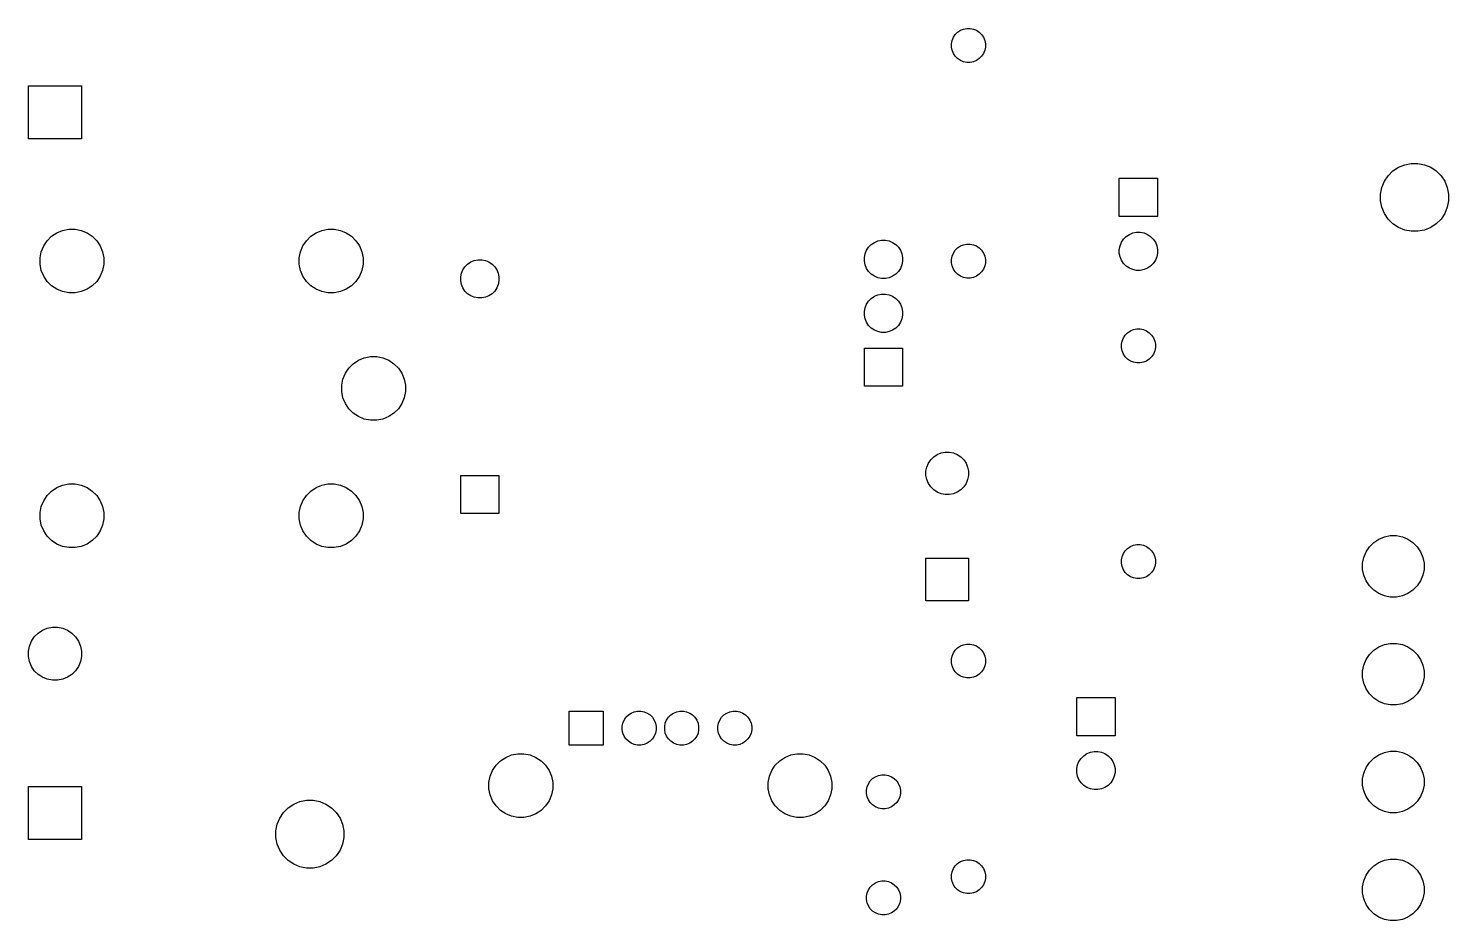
# Model space of a CAD drawing. Extents: x 52 to 127, y -189 to -26.
# Drawn here: x 56.8 to 123.6, y -189.1 to -147 of the extents above; entities that cross this region are included whole.
import ezdxf

# ---------------------------------------------------------------- set-up
doc = ezdxf.new("R2010")
doc.units = 0
doc.layers.add('BLACK', color=7, linetype='CONTINUOUS')

msp = doc.modelspace()

# ---------------------------------------------------------------- linework, layer by layer
at = {"layer": 'BLACK', "linetype": 'CONTINUOUS'}
for p, q in [((100.767, -147.071), (100.921, -147.04)), ((100.921, -147.04), (101.079, -147.04)), ((101.079, -147.04), (101.233, -147.071)), ((100.2, -147.761), (100.231, -147.607)), ((100.231, -147.607), (100.291, -147.461)), ((100.291, -147.461), (100.379, -147.33)), ((100.379, -147.33), (100.49, -147.219)), ((100.49, -147.219), (100.621, -147.131)), ((100.621, -147.131), (100.767, -147.071)), ((101.233, -147.071), (101.379, -147.131)), ((101.379, -147.131), (101.51, -147.219)), ((101.51, -147.219), (101.621, -147.33)), ((101.621, -147.33), (101.709, -147.461)), ((101.709, -147.461), (101.769, -147.607)), ((101.769, -147.607), (101.8, -147.761)), ((100.2, -147.919), (100.2, -147.761)), ((100.231, -148.073), (100.2, -147.919)), ((100.291, -148.219), (100.231, -148.073)), ((100.379, -148.35), (100.291, -148.219)), ((100.49, -148.461), (100.379, -148.35)), ((101.621, -148.35), (101.51, -148.461)), ((101.709, -148.219), (101.621, -148.35)), ((101.769, -148.073), (101.709, -148.219)), ((101.8, -147.919), (101.769, -148.073)), ((101.8, -147.761), (101.8, -147.919)), ((100.621, -148.549), (100.49, -148.461)), ((100.767, -148.609), (100.621, -148.549)), ((100.921, -148.64), (100.767, -148.609)), ((101.079, -148.64), (100.921, -148.64)), ((101.233, -148.609), (101.079, -148.64)), ((101.379, -148.549), (101.233, -148.609)), ((101.51, -148.461), (101.379, -148.549)), ((56.75, -152.25), (56.75, -149.75)), ((56.75, -149.75), (59.25, -149.75)), ((59.25, -149.75), (59.25, -152.25)), ((59.25, -152.25), (56.75, -152.25)), ((120.98, -153.757), (121.242, -153.582)), ((121.242, -153.582), (121.533, -153.461)), ((121.533, -153.461), (121.842, -153.4)), ((121.842, -153.4), (122.158, -153.4)), ((122.158, -153.4), (122.467, -153.461)), ((122.467, -153.461), (122.758, -153.582)), ((122.758, -153.582), (123.02, -153.757)), ((108.1, -155.9), (108.1, -154.1)), ((108.1, -154.1), (109.9, -154.1)), ((109.9, -154.1), (109.9, -155.9)), ((120.461, -154.533), (120.582, -154.242)), ((120.582, -154.242), (120.757, -153.98)), ((120.757, -153.98), (120.98, -153.757)), ((123.02, -153.757), (123.243, -153.98)), ((123.243, -153.98), (123.418, -154.242)), ((123.418, -154.242), (123.539, -154.533)), ((120.4, -154.842), (120.461, -154.533)), ((120.4, -155.158), (120.4, -154.842)), ((123.539, -154.533), (123.6, -154.842)), ((123.6, -154.842), (123.6, -155.158)), ((120.461, -155.467), (120.4, -155.158)), ((120.582, -155.758), (120.461, -155.467)), ((120.757, -156.02), (120.582, -155.758)), ((123.418, -155.758), (123.243, -156.02)), ((123.539, -155.467), (123.418, -155.758)), ((123.6, -155.158), (123.539, -155.467)), ((109.9, -155.9), (108.1, -155.9)), ((120.98, -156.243), (120.757, -156.02)), ((121.242, -156.418), (120.98, -156.243)), ((121.533, -156.539), (121.242, -156.418)), ((122.758, -156.418), (122.467, -156.539)), ((123.02, -156.243), (122.758, -156.418)), ((123.243, -156.02), (123.02, -156.243)), ((57.4707, -157.289), (57.6349, -157.044)), ((57.6349, -157.044), (57.8438, -156.835)), ((57.8438, -156.835), (58.0895, -156.671)), ((58.0895, -156.671), (58.3625, -156.558)), ((58.3625, -156.558), (58.6523, -156.5)), ((58.6523, -156.5), (58.9477, -156.5)), ((58.9477, -156.5), (59.2375, -156.558)), ((59.2375, -156.558), (59.5105, -156.671)), ((59.5105, -156.671), (59.7562, -156.835)), ((59.7562, -156.835), (59.9651, -157.044)), ((59.9651, -157.044), (60.1293, -157.289)), ((69.6707, -157.289), (69.8349, -157.044)), ((69.8349, -157.044), (70.0438, -156.835)), ((70.0438, -156.835), (70.2895, -156.671)), ((70.2895, -156.671), (70.5625, -156.558)), ((70.5625, -156.558), (70.8523, -156.5)), ((70.8523, -156.5), (71.1477, -156.5)), ((71.1477, -156.5), (71.4375, -156.558)), ((71.4375, -156.558), (71.7105, -156.671)), ((71.7105, -156.671), (71.9562, -156.835)), ((71.9562, -156.835), (72.1651, -157.044)), ((72.1651, -157.044), (72.3293, -157.289)), ((96.5737, -157.122), (96.7375, -157.055)), ((96.7375, -157.055), (96.9114, -157.02)), ((96.9114, -157.02), (97.0886, -157.02)), ((97.0886, -157.02), (97.2625, -157.055)), ((97.2625, -157.055), (97.4263, -157.122)), ((108.202, -157.114), (108.301, -156.966)), ((108.301, -156.966), (108.426, -156.841)), ((108.426, -156.841), (108.574, -156.742)), ((108.574, -156.742), (108.737, -156.675)), ((108.737, -156.675), (108.911, -156.64)), ((108.911, -156.64), (109.089, -156.64)), ((109.089, -156.64), (109.263, -156.675)), ((109.263, -156.675), (109.426, -156.742)), ((109.426, -156.742), (109.574, -156.841)), ((109.574, -156.841), (109.699, -156.966)), ((109.699, -156.966), (109.798, -157.114)), ((121.842, -156.6), (121.533, -156.539)), ((122.158, -156.6), (121.842, -156.6)), ((122.467, -156.539), (122.158, -156.6)), ((57.3, -157.852), (57.3576, -157.562)), ((57.3576, -157.562), (57.4707, -157.289)), ((60.1293, -157.289), (60.2424, -157.562)), ((60.2424, -157.562), (60.3, -157.852)), ((69.5, -157.852), (69.5576, -157.562)), ((69.5576, -157.562), (69.6707, -157.289)), ((72.3293, -157.289), (72.4424, -157.562)), ((72.4424, -157.562), (72.5, -157.852)), ((96.1, -157.831), (96.1346, -157.657)), ((96.1346, -157.657), (96.2024, -157.494)), ((96.2024, -157.494), (96.3009, -157.346)), ((96.3009, -157.346), (96.4263, -157.221)), ((96.4263, -157.221), (96.5737, -157.122)), ((97.4263, -157.122), (97.5737, -157.221)), ((97.5737, -157.221), (97.6991, -157.346)), ((97.6991, -157.346), (97.7976, -157.494)), ((97.7976, -157.494), (97.8654, -157.657)), ((97.8654, -157.657), (97.9, -157.831)), ((100.231, -157.767), (100.291, -157.621)), ((100.291, -157.621), (100.379, -157.49)), ((100.379, -157.49), (100.49, -157.379)), ((100.49, -157.379), (100.621, -157.291)), ((100.621, -157.291), (100.767, -157.231)), ((100.767, -157.231), (100.921, -157.2)), ((100.921, -157.2), (101.079, -157.2)), ((101.079, -157.2), (101.233, -157.231)), ((101.233, -157.231), (101.379, -157.291)), ((101.379, -157.291), (101.51, -157.379)), ((101.51, -157.379), (101.621, -157.49)), ((101.621, -157.49), (101.709, -157.621)), ((101.709, -157.621), (101.769, -157.767)), ((108.1, -157.451), (108.135, -157.277)), ((108.1, -157.629), (108.1, -157.451)), ((108.135, -157.803), (108.1, -157.629)), ((108.135, -157.277), (108.202, -157.114)), ((109.798, -157.114), (109.865, -157.277)), ((109.865, -157.277), (109.9, -157.451)), ((109.9, -157.629), (109.865, -157.803)), ((109.9, -157.451), (109.9, -157.629)), ((57.3, -158.148), (57.3, -157.852)), ((57.3576, -158.438), (57.3, -158.148)), ((60.3, -158.148), (60.2424, -158.438)), ((60.3, -157.852), (60.3, -158.148)), ((69.5, -158.148), (69.5, -157.852)), ((69.5576, -158.438), (69.5, -158.148)), ((72.5, -158.148), (72.4424, -158.438)), ((72.5, -157.852), (72.5, -158.148)), ((77.1346, -158.577), (77.2024, -158.414)), ((77.2024, -158.414), (77.3009, -158.266)), ((77.3009, -158.266), (77.4263, -158.141)), ((77.4263, -158.141), (77.5737, -158.042)), ((77.5737, -158.042), (77.7375, -157.975)), ((77.7375, -157.975), (77.9114, -157.94)), ((77.9114, -157.94), (78.0886, -157.94)), ((78.0886, -157.94), (78.2625, -157.975)), ((78.2625, -157.975), (78.4263, -158.042)), ((78.4263, -158.042), (78.5737, -158.141)), ((78.5737, -158.141), (78.6991, -158.266)), ((78.6991, -158.266), (78.7976, -158.414)), ((78.7976, -158.414), (78.8654, -158.577)), ((96.1, -158.009), (96.1, -157.831)), ((96.1346, -158.183), (96.1, -158.009)), ((96.2024, -158.346), (96.1346, -158.183)), ((96.3009, -158.494), (96.2024, -158.346)), ((97.7976, -158.346), (97.6991, -158.494)), ((97.8654, -158.183), (97.7976, -158.346)), ((97.9, -158.009), (97.8654, -158.183)), ((97.9, -157.831), (97.9, -158.009)), ((100.2, -157.921), (100.231, -157.767)), ((100.2, -158.079), (100.2, -157.921)), ((100.231, -158.233), (100.2, -158.079)), ((100.291, -158.379), (100.231, -158.233)), ((100.379, -158.51), (100.291, -158.379)), ((101.709, -158.379), (101.621, -158.51)), ((101.769, -158.233), (101.709, -158.379)), ((101.769, -157.767), (101.8, -157.921)), ((101.8, -158.079), (101.769, -158.233)), ((101.8, -157.921), (101.8, -158.079)), ((108.202, -157.966), (108.135, -157.803)), ((108.301, -158.114), (108.202, -157.966)), ((108.426, -158.239), (108.301, -158.114)), ((108.574, -158.338), (108.426, -158.239)), ((108.737, -158.405), (108.574, -158.338)), ((108.911, -158.44), (108.737, -158.405)), ((109.263, -158.405), (109.089, -158.44)), ((109.426, -158.338), (109.263, -158.405)), ((109.574, -158.239), (109.426, -158.338)), ((109.699, -158.114), (109.574, -158.239)), ((109.798, -157.966), (109.699, -158.114)), ((109.865, -157.803), (109.798, -157.966)), ((57.4707, -158.711), (57.3576, -158.438)), ((57.6349, -158.956), (57.4707, -158.711)), ((57.8438, -159.165), (57.6349, -158.956)), ((59.9651, -158.956), (59.7562, -159.165)), ((60.1293, -158.711), (59.9651, -158.956)), ((60.2424, -158.438), (60.1293, -158.711)), ((69.6707, -158.711), (69.5576, -158.438)), ((69.8349, -158.956), (69.6707, -158.711)), ((70.0438, -159.165), (69.8349, -158.956)), ((72.1651, -158.956), (71.9562, -159.165)), ((72.3293, -158.711), (72.1651, -158.956)), ((72.4424, -158.438), (72.3293, -158.711)), ((77.1, -158.751), (77.1346, -158.577)), ((77.1, -158.929), (77.1, -158.751)), ((77.1346, -159.103), (77.1, -158.929)), ((78.8654, -158.577), (78.9, -158.751)), ((78.9, -158.929), (78.8654, -159.103)), ((78.9, -158.751), (78.9, -158.929)), ((96.4263, -158.619), (96.3009, -158.494)), ((96.5737, -158.718), (96.4263, -158.619)), ((96.7375, -158.785), (96.5737, -158.718)), ((96.9114, -158.82), (96.7375, -158.785)), ((97.0886, -158.82), (96.9114, -158.82)), ((97.2625, -158.785), (97.0886, -158.82)), ((97.4263, -158.718), (97.2625, -158.785)), ((97.5737, -158.619), (97.4263, -158.718)), ((97.6991, -158.494), (97.5737, -158.619)), ((100.49, -158.621), (100.379, -158.51)), ((100.621, -158.709), (100.49, -158.621)), ((100.767, -158.769), (100.621, -158.709)), ((100.921, -158.8), (100.767, -158.769)), ((101.079, -158.8), (100.921, -158.8)), ((101.233, -158.769), (101.079, -158.8)), ((101.379, -158.709), (101.233, -158.769)), ((101.51, -158.621), (101.379, -158.709)), ((101.621, -158.51), (101.51, -158.621)), ((109.089, -158.44), (108.911, -158.44)), ((58.0895, -159.329), (57.8438, -159.165)), ((58.3625, -159.442), (58.0895, -159.329)), ((58.6523, -159.5), (58.3625, -159.442)), ((58.9477, -159.5), (58.6523, -159.5)), ((59.2375, -159.442), (58.9477, -159.5)), ((59.5105, -159.329), (59.2375, -159.442)), ((59.7562, -159.165), (59.5105, -159.329)), ((70.2895, -159.329), (70.0438, -159.165)), ((70.5625, -159.442), (70.2895, -159.329)), ((70.8523, -159.5), (70.5625, -159.442)), ((71.1477, -159.5), (70.8523, -159.5)), ((71.4375, -159.442), (71.1477, -159.5)), ((71.7105, -159.329), (71.4375, -159.442)), ((71.9562, -159.165), (71.7105, -159.329)), ((77.2024, -159.266), (77.1346, -159.103)), ((77.3009, -159.414), (77.2024, -159.266)), ((77.4263, -159.539), (77.3009, -159.414)), ((77.5737, -159.638), (77.4263, -159.539)), ((77.7375, -159.705), (77.5737, -159.638)), ((77.9114, -159.74), (77.7375, -159.705)), ((78.0886, -159.74), (77.9114, -159.74)), ((78.2625, -159.705), (78.0886, -159.74)), ((78.4263, -159.638), (78.2625, -159.705)), ((78.5737, -159.539), (78.4263, -159.638)), ((78.6991, -159.414), (78.5737, -159.539)), ((78.7976, -159.266), (78.6991, -159.414)), ((78.8654, -159.103), (78.7976, -159.266)), ((96.3009, -159.886), (96.4263, -159.761)), ((96.4263, -159.761), (96.5737, -159.662)), ((96.5737, -159.662), (96.7375, -159.595)), ((96.7375, -159.595), (96.9114, -159.56)), ((96.9114, -159.56), (97.0886, -159.56)), ((97.0886, -159.56), (97.2625, -159.595)), ((97.2625, -159.595), (97.4263, -159.662)), ((97.4263, -159.662), (97.5737, -159.761)), ((97.5737, -159.761), (97.6991, -159.886)), ((96.1, -160.371), (96.1346, -160.197)), ((96.1, -160.549), (96.1, -160.371)), ((96.1346, -160.197), (96.2024, -160.034)), ((96.2024, -160.034), (96.3009, -159.886)), ((97.6991, -159.886), (97.7976, -160.034)), ((97.7976, -160.034), (97.8654, -160.197)), ((97.8654, -160.197), (97.9, -160.371)), ((97.9, -160.371), (97.9, -160.549)), ((96.1346, -160.723), (96.1, -160.549)), ((96.2024, -160.886), (96.1346, -160.723)), ((96.3009, -161.034), (96.2024, -160.886)), ((96.4263, -161.159), (96.3009, -161.034)), ((97.6991, -161.034), (97.5737, -161.159)), ((97.7976, -160.886), (97.6991, -161.034)), ((97.8654, -160.723), (97.7976, -160.886)), ((97.9, -160.549), (97.8654, -160.723)), ((96.5737, -161.258), (96.4263, -161.159)), ((96.7375, -161.325), (96.5737, -161.258)), ((96.9114, -161.36), (96.7375, -161.325)), ((97.0886, -161.36), (96.9114, -161.36)), ((97.2625, -161.325), (97.0886, -161.36)), ((97.4263, -161.258), (97.2625, -161.325)), ((97.5737, -161.159), (97.4263, -161.258)), ((108.2, -161.921), (108.231, -161.767)), ((108.231, -161.767), (108.291, -161.621)), ((108.291, -161.621), (108.379, -161.49)), ((108.379, -161.49), (108.49, -161.379)), ((108.49, -161.379), (108.621, -161.291)), ((108.621, -161.291), (108.767, -161.231)), ((108.767, -161.231), (108.921, -161.2)), ((108.921, -161.2), (109.079, -161.2)), ((109.079, -161.2), (109.233, -161.231)), ((109.233, -161.231), (109.379, -161.291)), ((109.379, -161.291), (109.51, -161.379)), ((109.51, -161.379), (109.621, -161.49)), ((109.621, -161.49), (109.709, -161.621)), ((109.709, -161.621), (109.769, -161.767)), ((109.769, -161.767), (109.8, -161.921)), ((96.1, -163.9), (96.1, -162.1)), ((96.1, -162.1), (97.9, -162.1)), ((97.9, -162.1), (97.9, -163.9)), ((108.2, -162.079), (108.2, -161.921)), ((108.231, -162.233), (108.2, -162.079)), ((108.291, -162.379), (108.231, -162.233)), ((108.379, -162.51), (108.291, -162.379)), ((109.709, -162.379), (109.621, -162.51)), ((109.769, -162.233), (109.709, -162.379)), ((109.8, -162.079), (109.769, -162.233)), ((109.8, -161.921), (109.8, -162.079)), ((71.6707, -163.289), (71.8349, -163.044)), ((71.8349, -163.044), (72.0438, -162.835)), ((72.0438, -162.835), (72.2895, -162.671)), ((72.2895, -162.671), (72.5625, -162.558)), ((72.5625, -162.558), (72.8523, -162.5)), ((72.8523, -162.5), (73.1477, -162.5)), ((73.1477, -162.5), (73.4375, -162.558)), ((73.4375, -162.558), (73.7105, -162.671)), ((73.7105, -162.671), (73.9562, -162.835)), ((73.9562, -162.835), (74.1651, -163.044)), ((74.1651, -163.044), (74.3293, -163.289)), ((108.49, -162.621), (108.379, -162.51)), ((108.621, -162.709), (108.49, -162.621)), ((108.767, -162.769), (108.621, -162.709)), ((108.921, -162.8), (108.767, -162.769)), ((109.079, -162.8), (108.921, -162.8)), ((109.233, -162.769), (109.079, -162.8)), ((109.379, -162.709), (109.233, -162.769)), ((109.51, -162.621), (109.379, -162.709)), ((109.621, -162.51), (109.51, -162.621)), ((71.5, -163.852), (71.5576, -163.562)), ((71.5576, -163.562), (71.6707, -163.289)), ((74.3293, -163.289), (74.4424, -163.562)), ((74.4424, -163.562), (74.5, -163.852)), ((71.5, -164.148), (71.5, -163.852)), ((71.5576, -164.438), (71.5, -164.148)), ((71.6707, -164.711), (71.5576, -164.438)), ((74.4424, -164.438), (74.3293, -164.711)), ((74.5, -164.148), (74.4424, -164.438)), ((74.5, -163.852), (74.5, -164.148)), ((97.9, -163.9), (96.1, -163.9)), ((71.8349, -164.956), (71.6707, -164.711)), ((72.0438, -165.165), (71.8349, -164.956)), ((74.1651, -164.956), (73.9562, -165.165)), ((74.3293, -164.711), (74.1651, -164.956)), ((72.2895, -165.329), (72.0438, -165.165)), ((72.5625, -165.442), (72.2895, -165.329)), ((72.8523, -165.5), (72.5625, -165.442)), ((73.1477, -165.5), (72.8523, -165.5)), ((73.4375, -165.442), (73.1477, -165.5)), ((73.7105, -165.329), (73.4375, -165.442)), ((73.9562, -165.165), (73.7105, -165.329)), ((99.3625, -167.223), (99.5263, -167.114)), ((99.5263, -167.114), (99.7083, -167.038)), ((99.7083, -167.038), (99.9015, -167)), ((99.9015, -167), (100.098, -167)), ((100.098, -167), (100.292, -167.038)), ((100.292, -167.038), (100.474, -167.114)), ((100.474, -167.114), (100.637, -167.223)), ((99, -167.902), (99.0384, -167.708)), ((99.0384, -167.708), (99.1138, -167.526)), ((99.1138, -167.526), (99.2232, -167.363)), ((99.2232, -167.363), (99.3625, -167.223)), ((100.637, -167.223), (100.777, -167.363)), ((100.777, -167.363), (100.886, -167.526)), ((100.886, -167.526), (100.962, -167.708)), ((100.962, -167.708), (101, -167.902)), ((77.1, -169.9), (77.1, -168.1)), ((77.1, -168.1), (78.9, -168.1)), ((78.9, -168.1), (78.9, -169.9)), ((99, -168.098), (99, -167.902)), ((99.0384, -168.292), (99, -168.098)), ((99.1138, -168.474), (99.0384, -168.292)), ((100.962, -168.292), (100.886, -168.474)), ((101, -168.098), (100.962, -168.292)), ((101, -167.902), (101, -168.098)), ((57.4707, -169.289), (57.6349, -169.044)), ((57.6349, -169.044), (57.8438, -168.835)), ((57.8438, -168.835), (58.0895, -168.671)), ((58.0895, -168.671), (58.3625, -168.558)), ((58.3625, -168.558), (58.6523, -168.5)), ((58.6523, -168.5), (58.9477, -168.5)), ((58.9477, -168.5), (59.2375, -168.558)), ((59.2375, -168.558), (59.5105, -168.671)), ((59.5105, -168.671), (59.7562, -168.835)), ((59.7562, -168.835), (59.9651, -169.044)), ((59.9651, -169.044), (60.1293, -169.289)), ((69.6707, -169.289), (69.8349, -169.044)), ((69.8349, -169.044), (70.0438, -168.835)), ((70.0438, -168.835), (70.2895, -168.671)), ((70.2895, -168.671), (70.5625, -168.558)), ((70.5625, -168.558), (70.8523, -168.5)), ((70.8523, -168.5), (71.1477, -168.5)), ((71.1477, -168.5), (71.4375, -168.558)), ((71.4375, -168.558), (71.7105, -168.671)), ((71.7105, -168.671), (71.9562, -168.835)), ((71.9562, -168.835), (72.1651, -169.044)), ((72.1651, -169.044), (72.3293, -169.289)), ((99.2232, -168.637), (99.1138, -168.474)), ((99.3625, -168.777), (99.2232, -168.637)), ((99.5263, -168.886), (99.3625, -168.777)), ((99.7083, -168.962), (99.5263, -168.886)), ((99.9015, -169), (99.7083, -168.962)), ((100.098, -169), (99.9015, -169)), ((100.292, -168.962), (100.098, -169)), ((100.474, -168.886), (100.292, -168.962)), ((100.637, -168.777), (100.474, -168.886)), ((100.777, -168.637), (100.637, -168.777)), ((100.886, -168.474), (100.777, -168.637)), ((57.3, -169.852), (57.3576, -169.562)), ((57.3576, -169.562), (57.4707, -169.289)), ((60.1293, -169.289), (60.2424, -169.562)), ((60.2424, -169.562), (60.3, -169.852)), ((69.5, -169.852), (69.5576, -169.562)), ((69.5576, -169.562), (69.6707, -169.289)), ((72.3293, -169.289), (72.4424, -169.562)), ((72.4424, -169.562), (72.5, -169.852)), ((57.3, -170.148), (57.3, -169.852)), ((57.3576, -170.438), (57.3, -170.148)), ((57.4707, -170.711), (57.3576, -170.438)), ((60.2424, -170.438), (60.1293, -170.711)), ((60.3, -170.148), (60.2424, -170.438)), ((60.3, -169.852), (60.3, -170.148)), ((69.5, -170.148), (69.5, -169.852)), ((69.5576, -170.438), (69.5, -170.148)), ((69.6707, -170.711), (69.5576, -170.438)), ((72.4424, -170.438), (72.3293, -170.711)), ((72.5, -170.148), (72.4424, -170.438)), ((72.5, -169.852), (72.5, -170.148)), ((78.9, -169.9), (77.1, -169.9)), ((57.6349, -170.956), (57.4707, -170.711)), ((57.8438, -171.165), (57.6349, -170.956)), ((59.9651, -170.956), (59.7562, -171.165)), ((60.1293, -170.711), (59.9651, -170.956)), ((69.8349, -170.956), (69.6707, -170.711)), ((70.0438, -171.165), (69.8349, -170.956)), ((72.1651, -170.956), (71.9562, -171.165)), ((72.3293, -170.711), (72.1651, -170.956)), ((120.076, -171.254), (120.313, -171.095)), ((120.313, -171.095), (120.577, -170.986)), ((120.577, -170.986), (120.857, -170.93)), ((120.857, -170.93), (121.143, -170.93)), ((121.143, -170.93), (121.423, -170.986)), ((121.423, -170.986), (121.687, -171.095)), ((121.687, -171.095), (121.924, -171.254)), ((58.0895, -171.329), (57.8438, -171.165)), ((58.3625, -171.442), (58.0895, -171.329)), ((58.6523, -171.5), (58.3625, -171.442)), ((58.9477, -171.5), (58.6523, -171.5)), ((59.2375, -171.442), (58.9477, -171.5)), ((59.5105, -171.329), (59.2375, -171.442)), ((59.7562, -171.165), (59.5105, -171.329)), ((70.2895, -171.329), (70.0438, -171.165)), ((70.5625, -171.442), (70.2895, -171.329)), ((70.8523, -171.5), (70.5625, -171.442)), ((71.1477, -171.5), (70.8523, -171.5)), ((71.4375, -171.442), (71.1477, -171.5)), ((71.7105, -171.329), (71.4375, -171.442)), ((71.9562, -171.165), (71.7105, -171.329)), ((108.231, -171.927), (108.291, -171.781)), ((108.291, -171.781), (108.379, -171.65)), ((108.379, -171.65), (108.49, -171.539)), ((108.49, -171.539), (108.621, -171.451)), ((108.621, -171.451), (108.767, -171.391)), ((108.767, -171.391), (108.921, -171.36)), ((108.921, -171.36), (109.079, -171.36)), ((109.079, -171.36), (109.233, -171.391)), ((109.233, -171.391), (109.379, -171.451)), ((109.379, -171.451), (109.51, -171.539)), ((109.51, -171.539), (109.621, -171.65)), ((109.621, -171.65), (109.709, -171.781)), ((109.709, -171.781), (109.769, -171.927)), ((119.606, -171.957), (119.715, -171.693)), ((119.715, -171.693), (119.874, -171.456)), ((119.874, -171.456), (120.076, -171.254)), ((121.924, -171.254), (122.126, -171.456)), ((122.126, -171.456), (122.285, -171.693)), ((122.285, -171.693), (122.394, -171.957)), ((99, -174), (99, -172)), ((99, -172), (101, -172)), ((101, -172), (101, -174)), ((108.2, -172.081), (108.231, -171.927)), ((108.2, -172.239), (108.2, -172.081)), ((108.231, -172.393), (108.2, -172.239)), ((108.291, -172.539), (108.231, -172.393)), ((109.769, -172.393), (109.709, -172.539)), ((109.769, -171.927), (109.8, -172.081)), ((109.8, -172.239), (109.769, -172.393)), ((109.8, -172.081), (109.8, -172.239)), ((119.55, -172.237), (119.606, -171.957)), ((119.55, -172.523), (119.55, -172.237)), ((122.394, -171.957), (122.45, -172.237)), ((122.45, -172.237), (122.45, -172.523)), ((108.379, -172.67), (108.291, -172.539)), ((108.49, -172.781), (108.379, -172.67)), ((108.621, -172.869), (108.49, -172.781)), ((108.767, -172.929), (108.621, -172.869)), ((108.921, -172.96), (108.767, -172.929)), ((109.079, -172.96), (108.921, -172.96)), ((109.233, -172.929), (109.079, -172.96)), ((109.379, -172.869), (109.233, -172.929)), ((109.51, -172.781), (109.379, -172.869)), ((109.621, -172.67), (109.51, -172.781)), ((109.709, -172.539), (109.621, -172.67)), ((119.606, -172.803), (119.55, -172.523)), ((119.715, -173.067), (119.606, -172.803)), ((119.874, -173.304), (119.715, -173.067)), ((122.285, -173.067), (122.126, -173.304)), ((122.394, -172.803), (122.285, -173.067)), ((122.45, -172.523), (122.394, -172.803)), ((120.076, -173.506), (119.874, -173.304)), ((120.313, -173.665), (120.076, -173.506)), ((120.577, -173.774), (120.313, -173.665)), ((120.857, -173.83), (120.577, -173.774)), ((121.423, -173.774), (121.143, -173.83)), ((121.687, -173.665), (121.423, -173.774)), ((121.924, -173.506), (121.687, -173.665)), ((122.126, -173.304), (121.924, -173.506)), ((101, -174), (99, -174)), ((121.143, -173.83), (120.857, -173.83)), ((56.8923, -175.908), (57.0291, -175.703)), ((57.0291, -175.703), (57.2032, -175.529)), ((57.2032, -175.529), (57.4079, -175.392)), ((57.4079, -175.392), (57.6354, -175.298)), ((57.6354, -175.298), (57.8769, -175.25)), ((57.8769, -175.25), (58.1231, -175.25)), ((58.1231, -175.25), (58.3646, -175.298)), ((58.3646, -175.298), (58.5921, -175.392)), ((58.5921, -175.392), (58.7968, -175.529)), ((58.7968, -175.529), (58.9709, -175.703)), ((58.9709, -175.703), (59.1077, -175.908)), ((56.75, -176.377), (56.798, -176.135)), ((56.75, -176.623), (56.75, -176.377)), ((56.798, -176.135), (56.8923, -175.908)), ((59.1077, -175.908), (59.202, -176.135)), ((59.202, -176.135), (59.25, -176.377)), ((59.25, -176.377), (59.25, -176.623)), ((100.231, -176.607), (100.291, -176.461)), ((100.291, -176.461), (100.379, -176.33)), ((100.379, -176.33), (100.49, -176.219)), ((100.49, -176.219), (100.621, -176.131)), ((100.621, -176.131), (100.767, -176.071)), ((100.767, -176.071), (100.921, -176.04)), ((100.921, -176.04), (101.079, -176.04)), ((101.079, -176.04), (101.233, -176.071)), ((101.233, -176.071), (101.379, -176.131)), ((101.379, -176.131), (101.51, -176.219)), ((101.51, -176.219), (101.621, -176.33)), ((101.621, -176.33), (101.709, -176.461)), ((101.709, -176.461), (101.769, -176.607)), ((119.874, -176.536), (120.076, -176.334)), ((120.076, -176.334), (120.313, -176.175)), ((120.313, -176.175), (120.577, -176.066)), ((120.577, -176.066), (120.857, -176.01)), ((120.857, -176.01), (121.143, -176.01)), ((121.143, -176.01), (121.423, -176.066)), ((121.423, -176.066), (121.687, -176.175)), ((121.687, -176.175), (121.924, -176.334)), ((121.924, -176.334), (122.126, -176.536)), ((56.798, -176.865), (56.75, -176.623)), ((56.8923, -177.092), (56.798, -176.865)), ((57.0291, -177.297), (56.8923, -177.092)), ((59.1077, -177.092), (58.9709, -177.297)), ((59.202, -176.865), (59.1077, -177.092)), ((59.25, -176.623), (59.202, -176.865)), ((100.2, -176.761), (100.231, -176.607)), ((100.2, -176.919), (100.2, -176.761)), ((100.231, -177.073), (100.2, -176.919)), ((100.291, -177.219), (100.231, -177.073)), ((101.769, -177.073), (101.709, -177.219)), ((101.769, -176.607), (101.8, -176.761)), ((101.8, -176.919), (101.769, -177.073)), ((101.8, -176.761), (101.8, -176.919)), ((119.55, -177.317), (119.606, -177.037)), ((119.606, -177.037), (119.715, -176.773)), ((119.715, -176.773), (119.874, -176.536)), ((122.126, -176.536), (122.285, -176.773)), ((122.285, -176.773), (122.394, -177.037)), ((122.394, -177.037), (122.45, -177.317)), ((57.2032, -177.471), (57.0291, -177.297)), ((57.4079, -177.608), (57.2032, -177.471)), ((57.6354, -177.702), (57.4079, -177.608)), ((57.8769, -177.75), (57.6354, -177.702)), ((58.1231, -177.75), (57.8769, -177.75)), ((58.3646, -177.702), (58.1231, -177.75)), ((58.5921, -177.608), (58.3646, -177.702)), ((58.7968, -177.471), (58.5921, -177.608)), ((58.9709, -177.297), (58.7968, -177.471)), ((100.379, -177.35), (100.291, -177.219)), ((100.49, -177.461), (100.379, -177.35)), ((100.621, -177.549), (100.49, -177.461)), ((100.767, -177.609), (100.621, -177.549)), ((100.921, -177.64), (100.767, -177.609)), ((101.079, -177.64), (100.921, -177.64)), ((101.233, -177.609), (101.079, -177.64)), ((101.379, -177.549), (101.233, -177.609)), ((101.51, -177.461), (101.379, -177.549)), ((101.621, -177.35), (101.51, -177.461)), ((101.709, -177.219), (101.621, -177.35)), ((119.55, -177.603), (119.55, -177.317)), ((119.606, -177.883), (119.55, -177.603)), ((122.45, -177.603), (122.394, -177.883)), ((122.45, -177.317), (122.45, -177.603)), ((119.715, -178.147), (119.606, -177.883)), ((119.874, -178.384), (119.715, -178.147)), ((120.076, -178.586), (119.874, -178.384)), ((122.126, -178.384), (121.924, -178.586)), ((122.285, -178.147), (122.126, -178.384)), ((122.394, -177.883), (122.285, -178.147)), ((106.1, -180.36), (106.1, -178.56)), ((106.1, -178.56), (107.9, -178.56)), ((107.9, -178.56), (107.9, -180.36)), ((120.313, -178.745), (120.076, -178.586)), ((120.577, -178.854), (120.313, -178.745)), ((120.857, -178.91), (120.577, -178.854)), ((121.143, -178.91), (120.857, -178.91)), ((121.423, -178.854), (121.143, -178.91)), ((121.687, -178.745), (121.423, -178.854)), ((121.924, -178.586), (121.687, -178.745)), ((82.2, -180.8), (82.2, -179.2)), ((82.2, -179.2), (83.8, -179.2)), ((83.8, -179.2), (83.8, -180.8)), ((84.7, -179.921), (84.7307, -179.767)), ((84.7307, -179.767), (84.791, -179.621)), ((84.791, -179.621), (84.8786, -179.49)), ((84.8786, -179.49), (84.99, -179.379)), ((84.99, -179.379), (85.1211, -179.291)), ((85.1211, -179.291), (85.2666, -179.231)), ((85.2666, -179.231), (85.4212, -179.2)), ((85.4212, -179.2), (85.5788, -179.2)), ((85.5788, -179.2), (85.7334, -179.231)), ((85.7334, -179.231), (85.8789, -179.291)), ((85.8789, -179.291), (86.01, -179.379)), ((86.01, -179.379), (86.1214, -179.49)), ((86.1214, -179.49), (86.209, -179.621)), ((86.209, -179.621), (86.2693, -179.767)), ((86.2693, -179.767), (86.3, -179.921)), ((86.7, -179.921), (86.7307, -179.767)), ((86.7307, -179.767), (86.791, -179.621)), ((86.791, -179.621), (86.8786, -179.49)), ((86.8786, -179.49), (86.99, -179.379)), ((86.99, -179.379), (87.1211, -179.291)), ((87.1211, -179.291), (87.2666, -179.231)), ((87.2666, -179.231), (87.4212, -179.2)), ((87.4212, -179.2), (87.5788, -179.2)), ((87.5788, -179.2), (87.7334, -179.231)), ((87.7334, -179.231), (87.8789, -179.291)), ((87.8789, -179.291), (88.01, -179.379)), ((88.01, -179.379), (88.1214, -179.49)), ((88.1214, -179.49), (88.209, -179.621)), ((88.209, -179.621), (88.2693, -179.767)), ((88.2693, -179.767), (88.3, -179.921)), ((89.2, -179.921), (89.2307, -179.767)), ((89.2307, -179.767), (89.291, -179.621)), ((89.291, -179.621), (89.3786, -179.49)), ((89.3786, -179.49), (89.49, -179.379)), ((89.49, -179.379), (89.6211, -179.291)), ((89.6211, -179.291), (89.7666, -179.231)), ((89.7666, -179.231), (89.9212, -179.2)), ((89.9212, -179.2), (90.0788, -179.2)), ((90.0788, -179.2), (90.2334, -179.231)), ((90.2334, -179.231), (90.3789, -179.291)), ((90.3789, -179.291), (90.51, -179.379)), ((90.51, -179.379), (90.6214, -179.49)), ((90.6214, -179.49), (90.709, -179.621)), ((90.709, -179.621), (90.7693, -179.767)), ((90.7693, -179.767), (90.8, -179.921)), ((84.7, -180.079), (84.7, -179.921)), ((84.7307, -180.233), (84.7, -180.079)), ((84.791, -180.379), (84.7307, -180.233)), ((84.8786, -180.51), (84.791, -180.379)), ((86.209, -180.379), (86.1214, -180.51)), ((86.2693, -180.233), (86.209, -180.379)), ((86.3, -180.079), (86.2693, -180.233)), ((86.3, -179.921), (86.3, -180.079)), ((86.7, -180.079), (86.7, -179.921)), ((86.7307, -180.233), (86.7, -180.079)), ((86.791, -180.379), (86.7307, -180.233)), ((86.8786, -180.51), (86.791, -180.379)), ((88.209, -180.379), (88.1214, -180.51)), ((88.2693, -180.233), (88.209, -180.379)), ((88.3, -180.079), (88.2693, -180.233)), ((88.3, -179.921), (88.3, -180.079)), ((89.2, -180.079), (89.2, -179.921)), ((89.2307, -180.233), (89.2, -180.079)), ((89.291, -180.379), (89.2307, -180.233)), ((89.3786, -180.51), (89.291, -180.379)), ((90.709, -180.379), (90.6214, -180.51)), ((90.7693, -180.233), (90.709, -180.379)), ((90.8, -180.079), (90.7693, -180.233)), ((90.8, -179.921), (90.8, -180.079)), ((107.9, -180.36), (106.1, -180.36)), ((83.8, -180.8), (82.2, -180.8)), ((84.99, -180.621), (84.8786, -180.51)), ((85.1211, -180.709), (84.99, -180.621)), ((85.2666, -180.769), (85.1211, -180.709)), ((85.4212, -180.8), (85.2666, -180.769)), ((85.5788, -180.8), (85.4212, -180.8)), ((85.7334, -180.769), (85.5788, -180.8)), ((85.8789, -180.709), (85.7334, -180.769)), ((86.01, -180.621), (85.8789, -180.709)), ((86.1214, -180.51), (86.01, -180.621)), ((86.99, -180.621), (86.8786, -180.51)), ((87.1211, -180.709), (86.99, -180.621)), ((87.2666, -180.769), (87.1211, -180.709)), ((87.4212, -180.8), (87.2666, -180.769)), ((87.5788, -180.8), (87.4212, -180.8)), ((87.7334, -180.769), (87.5788, -180.8)), ((87.8789, -180.709), (87.7334, -180.769)), ((88.01, -180.621), (87.8789, -180.709)), ((88.1214, -180.51), (88.01, -180.621)), ((89.49, -180.621), (89.3786, -180.51)), ((89.6211, -180.709), (89.49, -180.621)), ((89.7666, -180.769), (89.6211, -180.709)), ((89.9212, -180.8), (89.7666, -180.769)), ((90.0788, -180.8), (89.9212, -180.8)), ((90.2334, -180.769), (90.0788, -180.8)), ((90.3789, -180.709), (90.2334, -180.769)), ((90.51, -180.621), (90.3789, -180.709)), ((90.6214, -180.51), (90.51, -180.621)), ((106.574, -181.202), (106.737, -181.135)), ((106.737, -181.135), (106.911, -181.1)), ((106.911, -181.1), (107.089, -181.1)), ((107.089, -181.1), (107.263, -181.135)), ((107.263, -181.135), (107.426, -181.202)), ((120.313, -181.255), (120.577, -181.146)), ((120.577, -181.146), (120.857, -181.09)), ((120.857, -181.09), (121.143, -181.09)), ((121.143, -181.09), (121.423, -181.146)), ((121.423, -181.146), (121.687, -181.255)), ((78.6007, -181.999), (78.7649, -181.754)), ((78.7649, -181.754), (78.9738, -181.545)), ((78.9738, -181.545), (79.2195, -181.381)), ((79.2195, -181.381), (79.4925, -181.268)), ((79.4925, -181.268), (79.7823, -181.21)), ((79.7823, -181.21), (80.0777, -181.21)), ((80.0777, -181.21), (80.3675, -181.268)), ((80.3675, -181.268), (80.6405, -181.381)), ((80.6405, -181.381), (80.8862, -181.545)), ((80.8862, -181.545), (81.0951, -181.754)), ((81.0951, -181.754), (81.2593, -181.999)), ((91.7407, -181.999), (91.9049, -181.754)), ((91.9049, -181.754), (92.1138, -181.545)), ((92.1138, -181.545), (92.3595, -181.381)), ((92.3595, -181.381), (92.6325, -181.268)), ((92.6325, -181.268), (92.9223, -181.21)), ((92.9223, -181.21), (93.2177, -181.21)), ((93.2177, -181.21), (93.5075, -181.268)), ((93.5075, -181.268), (93.7805, -181.381)), ((93.7805, -181.381), (94.0262, -181.545)), ((94.0262, -181.545), (94.2351, -181.754)), ((94.2351, -181.754), (94.3993, -181.999)), ((106.1, -181.911), (106.135, -181.737)), ((106.135, -181.737), (106.202, -181.574)), ((106.202, -181.574), (106.301, -181.426)), ((106.301, -181.426), (106.426, -181.301)), ((106.426, -181.301), (106.574, -181.202)), ((107.426, -181.202), (107.574, -181.301)), ((107.574, -181.301), (107.699, -181.426)), ((107.699, -181.426), (107.798, -181.574)), ((107.798, -181.574), (107.865, -181.737)), ((107.865, -181.737), (107.9, -181.911)), ((119.715, -181.853), (119.874, -181.616)), ((119.874, -181.616), (120.076, -181.414)), ((120.076, -181.414), (120.313, -181.255)), ((121.687, -181.255), (121.924, -181.414)), ((121.924, -181.414), (122.126, -181.616)), ((122.126, -181.616), (122.285, -181.853)), ((78.43, -182.562), (78.4876, -182.272)), ((78.4876, -182.272), (78.6007, -181.999)), ((81.2593, -181.999), (81.3724, -182.272)), ((81.3724, -182.272), (81.43, -182.562)), ((91.57, -182.562), (91.6276, -182.272)), ((91.6276, -182.272), (91.7407, -181.999)), ((94.3993, -181.999), (94.5124, -182.272)), ((94.5124, -182.272), (94.57, -182.562)), ((96.291, -182.621), (96.3786, -182.49)), ((96.3786, -182.49), (96.49, -182.379)), ((96.49, -182.379), (96.6211, -182.291)), ((96.6211, -182.291), (96.7666, -182.231)), ((96.7666, -182.231), (96.9212, -182.2)), ((96.9212, -182.2), (97.0788, -182.2)), ((97.0788, -182.2), (97.2334, -182.231)), ((97.2334, -182.231), (97.3789, -182.291)), ((97.3789, -182.291), (97.51, -182.379)), ((97.51, -182.379), (97.6214, -182.49)), ((97.6214, -182.49), (97.709, -182.621)), ((106.1, -182.089), (106.1, -181.911)), ((106.135, -182.263), (106.1, -182.089)), ((106.202, -182.426), (106.135, -182.263)), ((106.301, -182.574), (106.202, -182.426)), ((107.798, -182.426), (107.699, -182.574)), ((107.865, -182.263), (107.798, -182.426)), ((107.9, -182.089), (107.865, -182.263)), ((107.9, -181.911), (107.9, -182.089)), ((119.55, -182.397), (119.606, -182.117)), ((119.55, -182.683), (119.55, -182.397)), ((119.606, -182.117), (119.715, -181.853)), ((122.285, -181.853), (122.394, -182.117)), ((122.394, -182.117), (122.45, -182.397)), ((122.45, -182.397), (122.45, -182.683)), ((56.75, -185.25), (56.75, -182.75)), ((56.75, -182.75), (59.25, -182.75)), ((59.25, -182.75), (59.25, -185.25)), ((78.43, -182.858), (78.43, -182.562)), ((78.4876, -183.148), (78.43, -182.858)), ((78.6007, -183.421), (78.4876, -183.148)), ((81.3724, -183.148), (81.2593, -183.421)), ((81.43, -182.858), (81.3724, -183.148)), ((81.43, -182.562), (81.43, -182.858)), ((91.57, -182.858), (91.57, -182.562)), ((91.6276, -183.148), (91.57, -182.858)), ((91.7407, -183.421), (91.6276, -183.148)), ((94.5124, -183.148), (94.3993, -183.421)), ((94.57, -182.858), (94.5124, -183.148)), ((94.57, -182.562), (94.57, -182.858)), ((96.2, -182.921), (96.2307, -182.767)), ((96.2, -183.079), (96.2, -182.921)), ((96.2307, -183.233), (96.2, -183.079)), ((96.2307, -182.767), (96.291, -182.621)), ((97.709, -182.621), (97.7693, -182.767)), ((97.7693, -182.767), (97.8, -182.921)), ((97.8, -183.079), (97.7693, -183.233)), ((97.8, -182.921), (97.8, -183.079)), ((106.426, -182.699), (106.301, -182.574)), ((106.574, -182.798), (106.426, -182.699)), ((106.737, -182.865), (106.574, -182.798)), ((106.911, -182.9), (106.737, -182.865)), ((107.089, -182.9), (106.911, -182.9)), ((107.263, -182.865), (107.089, -182.9)), ((107.426, -182.798), (107.263, -182.865)), ((107.574, -182.699), (107.426, -182.798)), ((107.699, -182.574), (107.574, -182.699)), ((119.606, -182.963), (119.55, -182.683)), ((119.715, -183.227), (119.606, -182.963)), ((122.394, -182.963), (122.285, -183.227)), ((122.45, -182.683), (122.394, -182.963)), ((68.7572, -183.98), (68.9801, -183.757)), ((68.9801, -183.757), (69.2421, -183.582)), ((69.2421, -183.582), (69.5333, -183.461)), ((69.5333, -183.461), (69.8424, -183.4)), ((69.8424, -183.4), (70.1576, -183.4)), ((70.1576, -183.4), (70.4667, -183.461)), ((70.4667, -183.461), (70.7579, -183.582)), ((70.7579, -183.582), (71.0199, -183.757)), ((71.0199, -183.757), (71.2428, -183.98)), ((78.7649, -183.666), (78.6007, -183.421)), ((78.9738, -183.875), (78.7649, -183.666)), ((81.0951, -183.666), (80.8862, -183.875)), ((81.2593, -183.421), (81.0951, -183.666)), ((91.9049, -183.666), (91.7407, -183.421)), ((92.1138, -183.875), (91.9049, -183.666)), ((94.2351, -183.666), (94.0262, -183.875)), ((94.3993, -183.421), (94.2351, -183.666)), ((96.291, -183.379), (96.2307, -183.233)), ((96.3786, -183.51), (96.291, -183.379)), ((96.49, -183.621), (96.3786, -183.51)), ((96.6211, -183.709), (96.49, -183.621)), ((96.7666, -183.769), (96.6211, -183.709)), ((96.9212, -183.8), (96.7666, -183.769)), ((97.0788, -183.8), (96.9212, -183.8)), ((97.2334, -183.769), (97.0788, -183.8)), ((97.3789, -183.709), (97.2334, -183.769)), ((97.51, -183.621), (97.3789, -183.709)), ((97.6214, -183.51), (97.51, -183.621)), ((97.709, -183.379), (97.6214, -183.51)), ((97.7693, -183.233), (97.709, -183.379)), ((119.874, -183.464), (119.715, -183.227)), ((120.076, -183.666), (119.874, -183.464)), ((120.313, -183.825), (120.076, -183.666)), ((120.577, -183.934), (120.313, -183.825)), ((121.687, -183.825), (121.423, -183.934)), ((121.924, -183.666), (121.687, -183.825)), ((122.126, -183.464), (121.924, -183.666)), ((122.285, -183.227), (122.126, -183.464)), ((68.4615, -184.533), (68.5821, -184.242)), ((68.5821, -184.242), (68.7572, -183.98)), ((71.2428, -183.98), (71.4179, -184.242)), ((71.4179, -184.242), (71.5385, -184.533)), ((79.2195, -184.039), (78.9738, -183.875)), ((79.4925, -184.152), (79.2195, -184.039)), ((79.7823, -184.21), (79.4925, -184.152)), ((80.0777, -184.21), (79.7823, -184.21)), ((80.3675, -184.152), (80.0777, -184.21)), ((80.6405, -184.039), (80.3675, -184.152)), ((80.8862, -183.875), (80.6405, -184.039)), ((92.3595, -184.039), (92.1138, -183.875)), ((92.6325, -184.152), (92.3595, -184.039)), ((92.9223, -184.21), (92.6325, -184.152)), ((93.2177, -184.21), (92.9223, -184.21)), ((93.5075, -184.152), (93.2177, -184.21)), ((93.7805, -184.039), (93.5075, -184.152)), ((94.0262, -183.875), (93.7805, -184.039)), ((120.857, -183.99), (120.577, -183.934)), ((121.143, -183.99), (120.857, -183.99)), ((121.423, -183.934), (121.143, -183.99)), ((68.4, -184.842), (68.4615, -184.533)), ((68.4, -185.158), (68.4, -184.842)), ((68.4615, -185.467), (68.4, -185.158)), ((71.5385, -184.533), (71.6, -184.842)), ((71.6, -185.158), (71.5385, -185.467)), ((71.6, -184.842), (71.6, -185.158)), ((59.25, -185.25), (56.75, -185.25)), ((68.5821, -185.758), (68.4615, -185.467)), ((68.7572, -186.02), (68.5821, -185.758)), ((71.4179, -185.758), (71.2428, -186.02)), ((71.5385, -185.467), (71.4179, -185.758)), ((68.9801, -186.243), (68.7572, -186.02)), ((69.2421, -186.418), (68.9801, -186.243)), ((69.5333, -186.539), (69.2421, -186.418)), ((70.7579, -186.418), (70.4667, -186.539)), ((71.0199, -186.243), (70.7579, -186.418)), ((71.2428, -186.02), (71.0199, -186.243)), ((100.291, -186.621), (100.379, -186.49)), ((100.379, -186.49), (100.49, -186.379)), ((100.49, -186.379), (100.621, -186.291)), ((100.621, -186.291), (100.767, -186.231)), ((100.767, -186.231), (100.921, -186.2)), ((100.921, -186.2), (101.079, -186.2)), ((101.079, -186.2), (101.233, -186.231)), ((101.233, -186.231), (101.379, -186.291)), ((101.379, -186.291), (101.51, -186.379)), ((101.51, -186.379), (101.621, -186.49)), ((101.621, -186.49), (101.709, -186.621)), ((119.874, -186.696), (120.076, -186.494)), ((120.076, -186.494), (120.313, -186.335)), ((120.313, -186.335), (120.577, -186.226)), ((120.577, -186.226), (120.857, -186.17)), ((120.857, -186.17), (121.143, -186.17)), ((121.143, -186.17), (121.423, -186.226)), ((121.423, -186.226), (121.687, -186.335)), ((121.687, -186.335), (121.924, -186.494)), ((121.924, -186.494), (122.126, -186.696)), ((69.8424, -186.6), (69.5333, -186.539)), ((70.1576, -186.6), (69.8424, -186.6)), ((70.4667, -186.539), (70.1576, -186.6)), ((100.2, -186.921), (100.231, -186.767)), ((100.2, -187.079), (100.2, -186.921)), ((100.231, -187.233), (100.2, -187.079)), ((100.231, -186.767), (100.291, -186.621)), ((101.709, -186.621), (101.769, -186.767)), ((101.769, -186.767), (101.8, -186.921)), ((101.8, -187.079), (101.769, -187.233)), ((101.8, -186.921), (101.8, -187.079)), ((119.606, -187.197), (119.715, -186.933)), ((119.715, -186.933), (119.874, -186.696)), ((122.126, -186.696), (122.285, -186.933)), ((122.285, -186.933), (122.394, -187.197)), ((96.2, -187.921), (96.2307, -187.767)), ((96.2307, -187.767), (96.291, -187.621)), ((96.291, -187.621), (96.3786, -187.49)), ((96.3786, -187.49), (96.49, -187.379)), ((96.49, -187.379), (96.6211, -187.291)), ((96.6211, -187.291), (96.7666, -187.231)), ((96.7666, -187.231), (96.9212, -187.2)), ((96.9212, -187.2), (97.0788, -187.2)), ((97.0788, -187.2), (97.2334, -187.231)), ((97.2334, -187.231), (97.3789, -187.291)), ((97.3789, -187.291), (97.51, -187.379)), ((97.51, -187.379), (97.6214, -187.49)), ((97.6214, -187.49), (97.709, -187.621)), ((97.709, -187.621), (97.7693, -187.767)), ((97.7693, -187.767), (97.8, -187.921)), ((100.291, -187.379), (100.231, -187.233)), ((100.379, -187.51), (100.291, -187.379)), ((100.49, -187.621), (100.379, -187.51)), ((100.621, -187.709), (100.49, -187.621)), ((100.767, -187.769), (100.621, -187.709)), ((100.921, -187.8), (100.767, -187.769)), ((101.079, -187.8), (100.921, -187.8)), ((101.233, -187.769), (101.079, -187.8)), ((101.379, -187.709), (101.233, -187.769)), ((101.51, -187.621), (101.379, -187.709)), ((101.621, -187.51), (101.51, -187.621)), ((101.709, -187.379), (101.621, -187.51)), ((101.769, -187.233), (101.709, -187.379)), ((119.55, -187.477), (119.606, -187.197)), ((119.55, -187.763), (119.55, -187.477)), ((119.606, -188.043), (119.55, -187.763)), ((122.394, -187.197), (122.45, -187.477)), ((122.45, -187.763), (122.394, -188.043)), ((122.45, -187.477), (122.45, -187.763)), ((96.2, -188.079), (96.2, -187.921)), ((96.2307, -188.233), (96.2, -188.079)), ((96.291, -188.379), (96.2307, -188.233)), ((96.3786, -188.51), (96.291, -188.379)), ((96.49, -188.621), (96.3786, -188.51)), ((97.6214, -188.51), (97.51, -188.621)), ((97.709, -188.379), (97.6214, -188.51)), ((97.7693, -188.233), (97.709, -188.379)), ((97.8, -188.079), (97.7693, -188.233)), ((97.8, -187.921), (97.8, -188.079)), ((119.715, -188.307), (119.606, -188.043)), ((119.874, -188.544), (119.715, -188.307)), ((122.285, -188.307), (122.126, -188.544)), ((122.394, -188.043), (122.285, -188.307)), ((96.6211, -188.709), (96.49, -188.621)), ((96.7666, -188.769), (96.6211, -188.709)), ((96.9212, -188.8), (96.7666, -188.769)), ((97.0788, -188.8), (96.9212, -188.8)), ((97.2334, -188.769), (97.0788, -188.8)), ((97.3789, -188.709), (97.2334, -188.769)), ((97.51, -188.621), (97.3789, -188.709)), ((120.076, -188.746), (119.874, -188.544)), ((120.313, -188.905), (120.076, -188.746)), ((120.577, -189.014), (120.313, -188.905)), ((120.857, -189.07), (120.577, -189.014)), ((121.143, -189.07), (120.857, -189.07)), ((121.423, -189.014), (121.143, -189.07)), ((121.687, -188.905), (121.423, -189.014)), ((121.924, -188.746), (121.687, -188.905)), ((122.126, -188.544), (121.924, -188.746))]:
    msp.add_line(p, q, dxfattribs=at)

doc.saveas('drawing.dxf')
